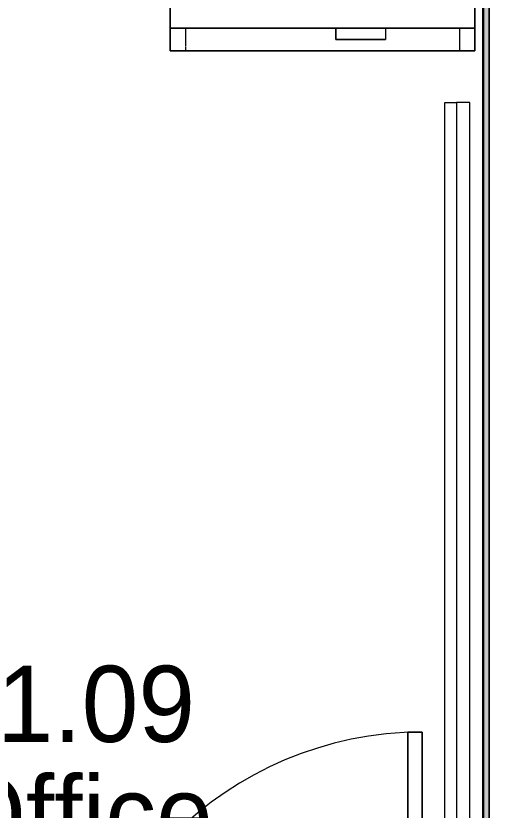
# Model space of a CAD drawing. Header units: millimetres. Extents: x 155920 to 295199, y -4084 to 97293.
# Drawn here: x 221380 to 222622, y 30629 to 32712 of the extents above; entities that cross this region are included whole.
import ezdxf

# ---------------------------------------------------------------- set-up
doc = ezdxf.new("R2010")
doc.units = ezdxf.units.MM
doc.header["$MEASUREMENT"] = 0
for name, color, linetype, lineweight in [('A-AREA-IDEN', 7, 'CONTINUOUS', 9), ('A-DOOR', 4, 'CONTINUOUS', 9), ('A-WALL', 7, 'CONTINUOUS', 9), ('A-WALL-PATT', 7, 'CONTINUOUS', 25), ('I-FURN', 8, 'CONTINUOUS', 9), ('I-WALL', 7, 'CONTINUOUS', 9)]:
    doc.layers.add(name, color=color, linetype=linetype, lineweight=lineweight)
doc.styles.add('Century Gothic', font='GOTHIC.TTF', dxfattribs={"height": 200})

msp = doc.modelspace()

# ---------------------------------------------------------------- hatches: boundary and pattern name
at = {"layer": 'A-WALL-PATT', "lineweight": 5}
msp.add_hatch(color=256, dxfattribs=at).paths.add_polyline_path([(222606, 29907.3), (222621, 29907.3), (222621, 34245.3), (222606, 34245.3), (222606, 29920.8)], flags=0)

# ---------------------------------------------------------------- linework, layer by layer
at = {"layer": 'A-DOOR'}
for p, q in [((222408.5, 30833.3), (222408.5, 29907.3)), ((222446.5, 30833.3), (222408.5, 30833.3)), ((222408.5, 29907.3), (222408.5, 30833.3)), ((222408.5, 30833.3), (222446.5, 30833.3)), ((222446.5, 29907.3), (222446.5, 30833.3)), ((222446.5, 30833.3), (222446.5, 29907.3))]:
    msp.add_line(p, q, dxfattribs=at)
msp.add_arc((222446.5, 29907.3), 926, 90, 180, dxfattribs=at)
at = {"layer": 'A-WALL'}
for p, q in [((222621, 34245.3), (222621, 29907.3)), ((222622, 34245.3), (222622, 29907.3))]:
    msp.add_line(p, q, dxfattribs=at)
at = {"layer": 'I-FURN'}
for p, q in [((221784.6, 34220.3), (221784.6, 32620.3)), ((221784.6, 32620.3), (221784.6, 34220.3)), ((222584.6, 32620.3), (222584.6, 32744.2)), ((222584.6, 32744.2), (222584.6, 32620.3)), ((221784.6, 32680.3), (222219.6, 32680.3)), ((221824.6, 32680.3), (221784.6, 32680.3)), ((221784.6, 32680.3), (221784.6, 32620.3)), ((221784.6, 32620.3), (221784.6, 32680.3)), ((222544.6, 32680.3), (221824.6, 32680.3)), ((221824.6, 32680.3), (221824.6, 32633.2)), ((221824.6, 32680.3), (221824.6, 32633.2)), ((222219.6, 32680.3), (222349.6, 32680.3)), ((222219.6, 32680.3), (222219.6, 32650.3)), ((222219.6, 32650.3), (222219.6, 32680.3)), ((222349.6, 32680.3), (222584.6, 32680.3)), ((222349.6, 32680.3), (222349.6, 32650.3)), ((222349.6, 32680.3), (222349.6, 32650.3)), ((222584.6, 32680.3), (222544.6, 32680.3)), ((222544.6, 32680.3), (222544.6, 32620.3)), ((222544.6, 32680.3), (222544.6, 32620.3)), ((222584.6, 32680.3), (222584.6, 32620.3)), ((222584.6, 32680.3), (222584.6, 32620.3)), ((222349.6, 32650.3), (222219.6, 32650.3)), ((222219.6, 32650.3), (222349.6, 32650.3)), ((221824.6, 32630.9), (221824.6, 32620.3)), ((221824.6, 32630.9), (221824.6, 32620.3)), ((221784.6, 32620.3), (221824.6, 32620.3)), ((222584.6, 32620.3), (221784.6, 32620.3)), ((221784.6, 32620.3), (222584.6, 32620.3)), ((222584.6, 32620.3), (221784.6, 32620.3)), ((221824.6, 32620.3), (222544.6, 32620.3)), ((222544.6, 32620.3), (222584.6, 32620.3)), ((222506, 32484.9), (222536, 32484.9)), ((222506, 30084.9), (222506, 32484.9)), ((222536, 32484.9), (222536, 30084.9)), ((222571, 32484.9), (222536, 32484.9)), ((222536, 32484.9), (222536, 30084.9)), ((222571, 30084.9), (222571, 32484.9))]:
    msp.add_line(p, q, dxfattribs=at)
at = {"layer": 'I-WALL', "lineweight": 30}
msp.add_line((222606, 34245.3), (222606, 29907.3), dxfattribs=at)

# ---------------------------------------------------------------- texts
at = {"layer": 'A-AREA-IDEN', "style": 'Century Gothic'}
for s, p in [('1.09', (221329.4, 30807.5)), ('Office', (221198, 30518.5))]:
    msp.add_text(s, height=200, dxfattribs=at).set_placement(p)

doc.saveas('drawing.dxf')
